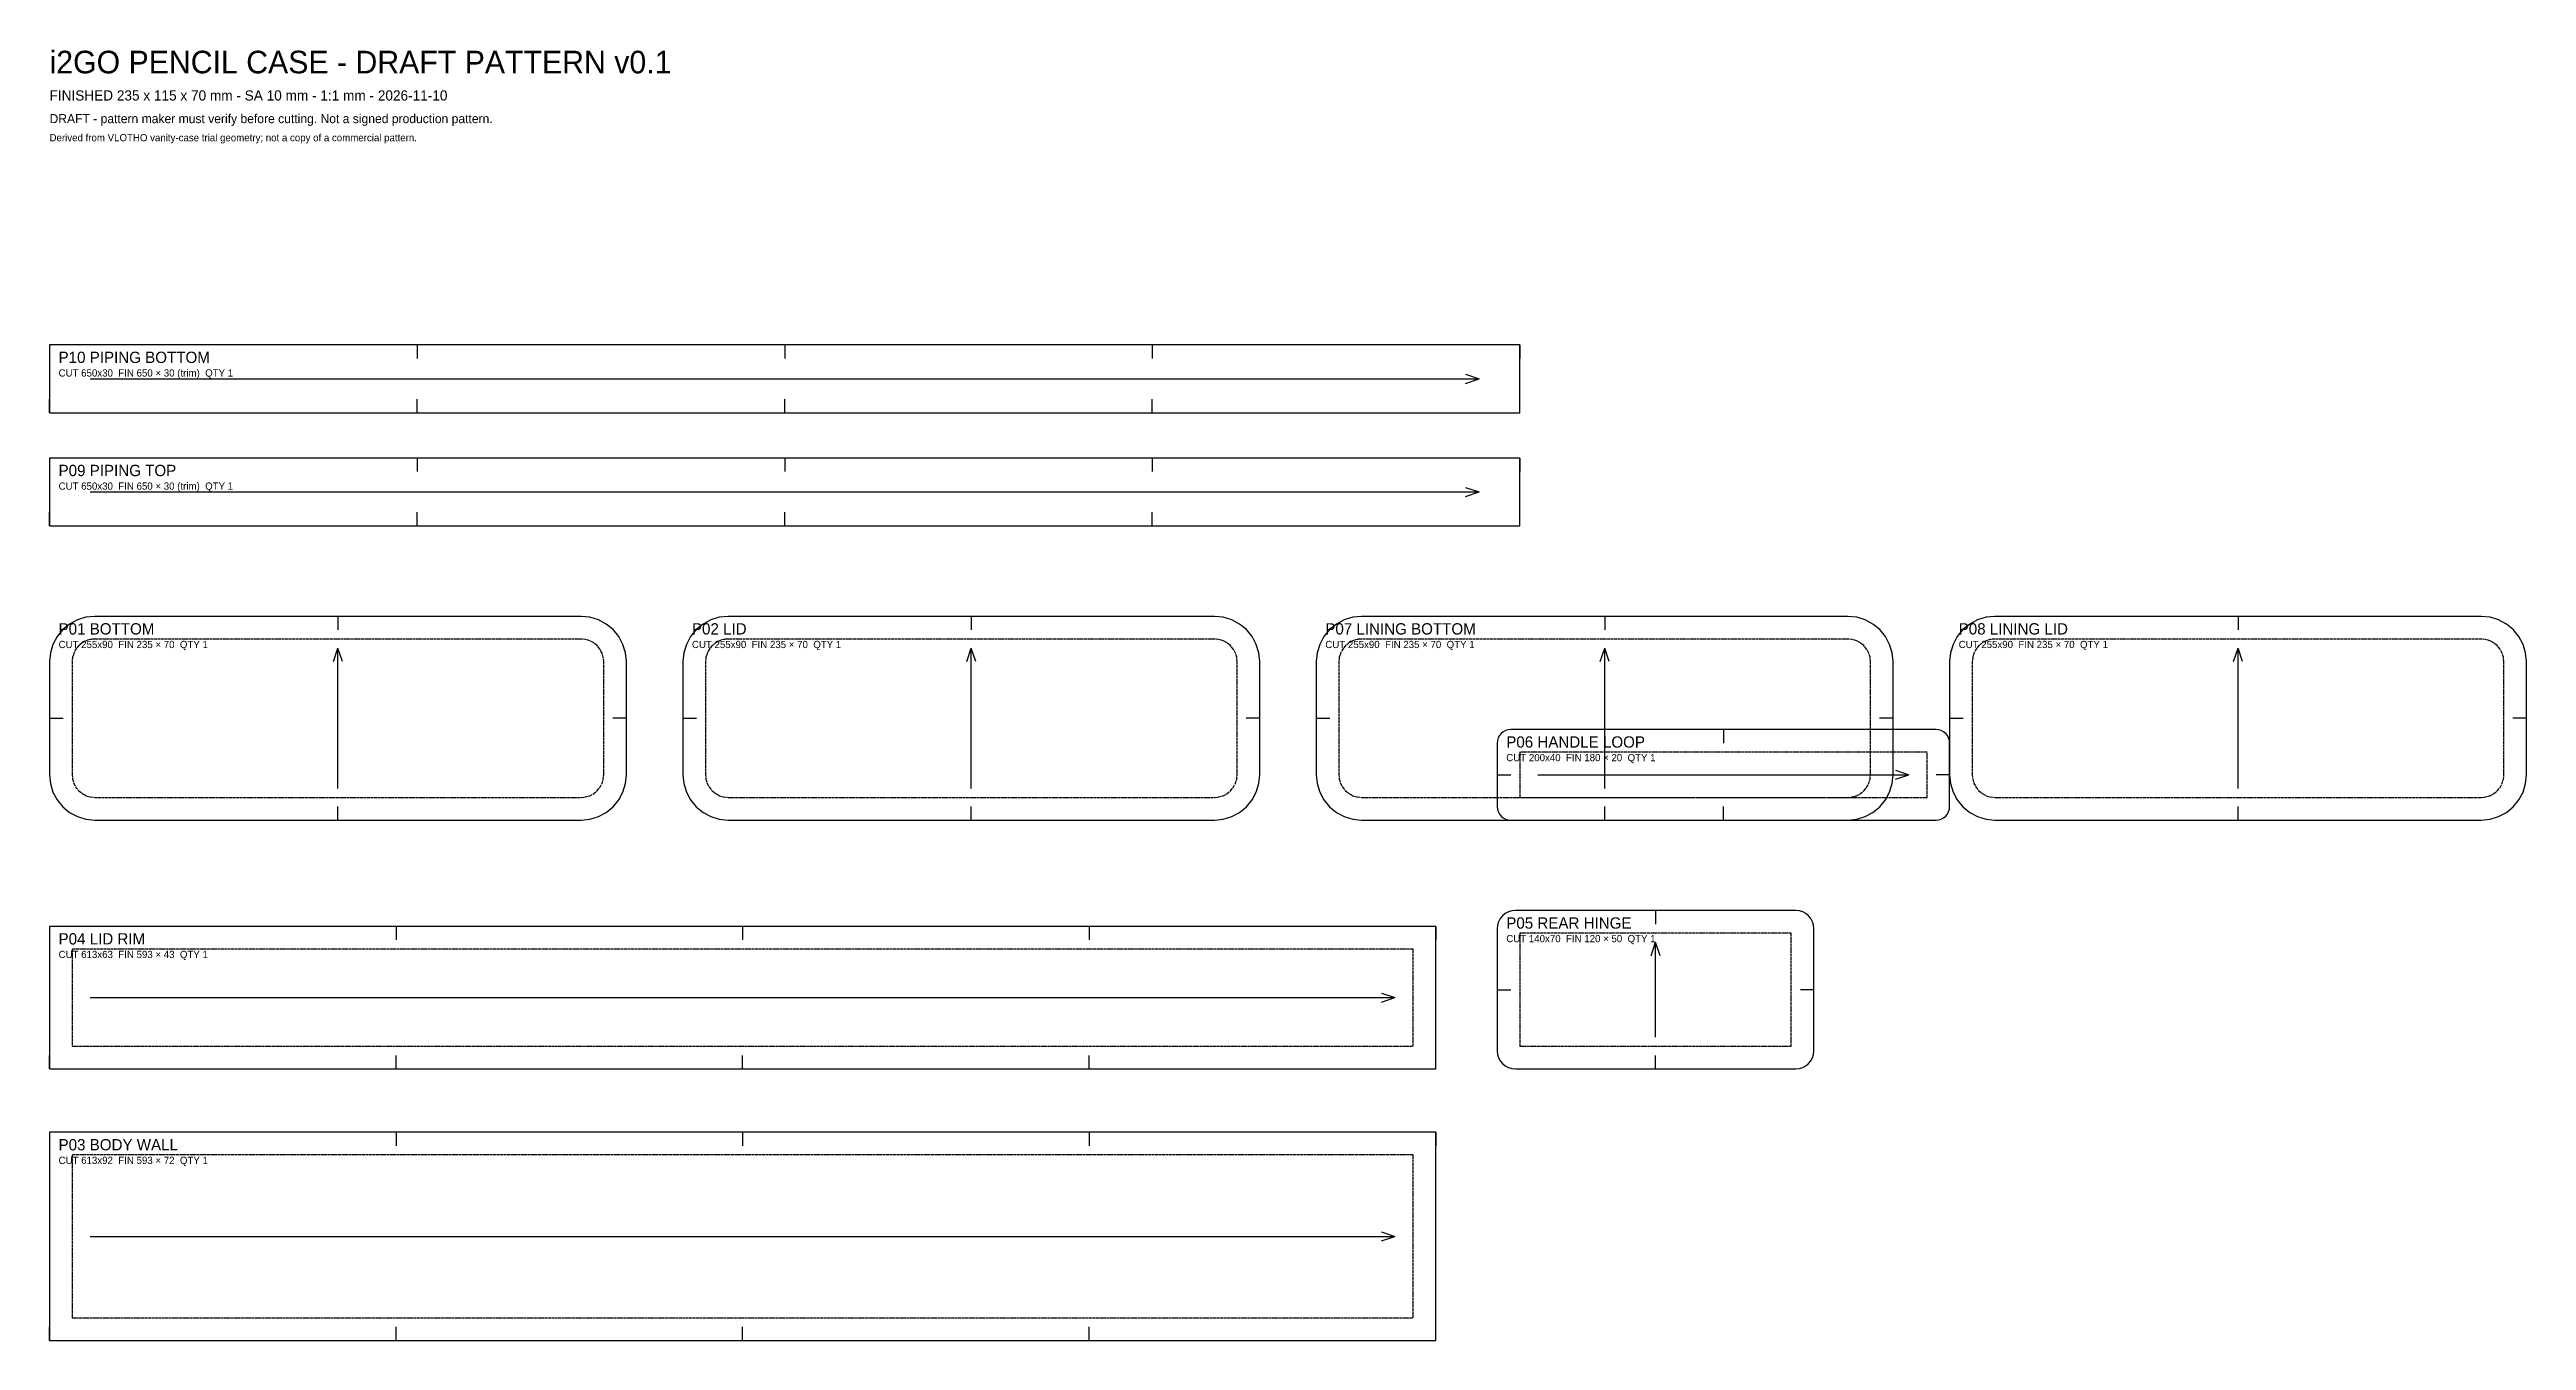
# Model space of a CAD drawing. Header units: millimetres. Extents: x 20 to 1115, y 30 to 601.
import ezdxf

# ---------------------------------------------------------------- set-up
doc = ezdxf.new("R2010")
doc.units = ezdxf.units.MM
doc.linetypes.add('DASHED', pattern=[1.524, 1.27, -0.254])
for name, color, linetype in [('CUT', 1, 'Continuous'), ('GRAIN', 6, 'Continuous'), ('NOTCH', 3, 'Continuous'), ('SEAM', 5, 'Continuous'), ('TEXT', 7, 'Continuous')]:
    doc.layers.add(name, color=color, linetype=linetype)

msp = doc.modelspace()

# ---------------------------------------------------------------- linework, layer by layer
at = {"layer": 'CUT'}
for points in [[(20, 440), (670, 440), (670, 470), (20, 470)], [(20, 390), (670, 390), (670, 420), (20, 420)], [(255, 260), (258.902, 260.384), (262.654, 261.522), (266.111, 263.371), (269.142, 265.858), (271.629, 268.889), (273.478, 272.346), (274.616, 276.098), (275, 280), (275, 330), (274.616, 333.902), (273.478, 337.654), (271.629, 341.111), (269.142, 344.142), (266.111, 346.629), (262.654, 348.478), (258.902, 349.616), (255, 350), (40, 350), (36.098, 349.616), (32.346, 348.478), (28.889, 346.629), (25.858, 344.142), (23.371, 341.111), (21.522, 337.654), (20.384, 333.902), (20, 330), (20, 280), (20.384, 276.098), (21.522, 272.346), (23.371, 268.889), (25.858, 265.858), (28.889, 263.371), (32.346, 261.522), (36.098, 260.384), (40, 260)], [(535, 260), (538.902, 260.384), (542.654, 261.522), (546.111, 263.371), (549.142, 265.858), (551.629, 268.889), (553.478, 272.346), (554.616, 276.098), (555, 280), (555, 330), (554.616, 333.902), (553.478, 337.654), (551.629, 341.111), (549.142, 344.142), (546.111, 346.629), (542.654, 348.478), (538.902, 349.616), (535, 350), (320, 350), (316.098, 349.616), (312.346, 348.478), (308.889, 346.629), (305.858, 344.142), (303.371, 341.111), (301.522, 337.654), (300.384, 333.902), (300, 330), (300, 280), (300.384, 276.098), (301.522, 272.346), (303.371, 268.889), (305.858, 265.858), (308.889, 263.371), (312.346, 261.522), (316.098, 260.384), (320, 260)], [(815, 260), (818.902, 260.384), (822.654, 261.522), (826.111, 263.371), (829.142, 265.858), (831.629, 268.889), (833.478, 272.346), (834.616, 276.098), (835, 280), (835, 330), (834.616, 333.902), (833.478, 337.654), (831.629, 341.111), (829.142, 344.142), (826.111, 346.629), (822.654, 348.478), (818.902, 349.616), (815, 350), (600, 350), (596.098, 349.616), (592.346, 348.478), (588.889, 346.629), (585.858, 344.142), (583.371, 341.111), (581.522, 337.654), (580.384, 333.902), (580, 330), (580, 280), (580.384, 276.098), (581.522, 272.346), (583.371, 268.889), (585.858, 265.858), (588.889, 263.371), (592.346, 261.522), (596.098, 260.384), (600, 260)], [(1095, 260), (1098.902, 260.384), (1102.654, 261.522), (1106.111, 263.371), (1109.142, 265.858), (1111.629, 268.889), (1113.478, 272.346), (1114.616, 276.098), (1115, 280), (1115, 330), (1114.616, 333.902), (1113.478, 337.654), (1111.629, 341.111), (1109.142, 344.142), (1106.111, 346.629), (1102.654, 348.478), (1098.902, 349.616), (1095, 350), (880, 350), (876.098, 349.616), (872.346, 348.478), (868.889, 346.629), (865.858, 344.142), (863.371, 341.111), (861.522, 337.654), (860.384, 333.902), (860, 330), (860, 280), (860.384, 276.098), (861.522, 272.346), (863.371, 268.889), (865.858, 265.858), (868.889, 263.371), (872.346, 261.522), (876.098, 260.384), (880, 260)], [(854, 260), (855.171, 260.115), (856.296, 260.457), (857.333, 261.011), (858.243, 261.757), (858.989, 262.667), (859.543, 263.704), (859.885, 264.829), (860, 266), (860, 294), (859.885, 295.171), (859.543, 296.296), (858.989, 297.333), (858.243, 298.243), (857.333, 298.989), (856.296, 299.543), (855.171, 299.885), (854, 300), (666, 300), (664.829, 299.885), (663.704, 299.543), (662.667, 298.989), (661.757, 298.243), (661.011, 297.333), (660.457, 296.296), (660.115, 295.171), (660, 294), (660, 266), (660.115, 264.829), (660.457, 263.704), (661.011, 262.667), (661.757, 261.757), (662.667, 261.011), (663.704, 260.457), (664.829, 260.115), (666, 260)], [(792, 150), (793.561, 150.154), (795.061, 150.609), (796.445, 151.348), (797.657, 152.343), (798.652, 153.555), (799.391, 154.939), (799.846, 156.439), (800, 158), (800, 212), (799.846, 213.561), (799.391, 215.061), (798.652, 216.445), (797.657, 217.657), (796.445, 218.652), (795.061, 219.391), (793.561, 219.846), (792, 220), (668, 220), (666.439, 219.846), (664.939, 219.391), (663.555, 218.652), (662.343, 217.657), (661.348, 216.445), (660.609, 215.061), (660.154, 213.561), (660, 212), (660, 158), (660.154, 156.439), (660.609, 154.939), (661.348, 153.555), (662.343, 152.343), (663.555, 151.348), (664.939, 150.609), (666.439, 150.154), (668, 150)], [(20, 150), (632.8, 150), (632.8, 213), (20, 213)], [(20, 30), (632.8, 30), (632.8, 122), (20, 122)]]:
    msp.add_lwpolyline(points, close=True, dxfattribs=at)
at = {"layer": 'GRAIN'}
for p, q in [((38, 455), (652, 455)), ((646, 457), (652, 455)), ((646, 453), (652, 455)), ((646, 407), (652, 405)), ((38, 405), (652, 405)), ((646, 403), (652, 405)), ((145.5, 330), (147.5, 336)), ((147.5, 274), (147.5, 336)), ((149.5, 330), (147.5, 336)), ((425.5, 330), (427.5, 336)), ((427.5, 274), (427.5, 336)), ((429.5, 330), (427.5, 336)), ((705.5, 330), (707.5, 336)), ((707.5, 274), (707.5, 336)), ((709.5, 330), (707.5, 336)), ((985.5, 330), (987.5, 336)), ((987.5, 274), (987.5, 336)), ((989.5, 330), (987.5, 336)), ((678, 280), (842, 280)), ((836, 282), (842, 280)), ((836, 278), (842, 280)), ((728, 200), (730, 206)), ((730, 164), (730, 206)), ((732, 200), (730, 206)), ((38, 181.5), (614.8, 181.5)), ((608.8, 183.5), (614.8, 181.5)), ((608.8, 179.5), (614.8, 181.5)), ((608.8, 78), (614.8, 76)), ((38, 76), (614.8, 76)), ((608.8, 74), (614.8, 76))]:
    msp.add_line(p, q, dxfattribs=at)
at = {"layer": 'NOTCH'}
for p, q in [((20, 470), (20, 464)), ((182.5, 470), (182.5, 464)), ((345, 470), (345, 464)), ((507.5, 470), (507.5, 464)), ((670, 470), (670, 464)), ((20, 440), (20, 446)), ((182.5, 440), (182.5, 446)), ((345, 440), (345, 446)), ((507.5, 440), (507.5, 446)), ((670, 440), (670, 446)), ((20, 420), (20, 414)), ((182.5, 420), (182.5, 414)), ((345, 420), (345, 414)), ((507.5, 420), (507.5, 414)), ((670, 420), (670, 414)), ((20, 390), (20, 396)), ((182.5, 390), (182.5, 396)), ((345, 390), (345, 396)), ((507.5, 390), (507.5, 396)), ((670, 390), (670, 396)), ((147.5, 350), (147.5, 344)), ((427.5, 350), (427.5, 344)), ((707.5, 350), (707.5, 344)), ((987.5, 350), (987.5, 344)), ((20, 305), (26, 305)), ((275, 305), (269, 305)), ((300, 305), (306, 305)), ((555, 305), (549, 305)), ((580, 305), (586, 305)), ((760, 300), (760, 294)), ((835, 305), (829, 305)), ((860, 305), (866, 305)), ((1115, 305), (1109, 305)), ((660, 280), (666, 280)), ((860, 280), (854, 280)), ((147.5, 260), (147.5, 266)), ((427.5, 260), (427.5, 266)), ((707.5, 260), (707.5, 266)), ((760, 260), (760, 266)), ((987.5, 260), (987.5, 266)), ((730, 220), (730, 214)), ((20, 213), (20, 207)), ((173.2, 213), (173.2, 207)), ((326.4, 213), (326.4, 207)), ((479.6, 213), (479.6, 207)), ((632.8, 213), (632.8, 207)), ((660, 185), (666, 185)), ((800, 185), (794, 185)), ((20, 150), (20, 156)), ((173.2, 150), (173.2, 156)), ((326.4, 150), (326.4, 156)), ((479.6, 150), (479.6, 156)), ((632.8, 150), (632.8, 156)), ((730, 150), (730, 156)), ((20, 122), (20, 116)), ((173.2, 122), (173.2, 116)), ((326.4, 122), (326.4, 116)), ((479.6, 122), (479.6, 116)), ((632.8, 122), (632.8, 116)), ((20, 30), (20, 36)), ((173.2, 30), (173.2, 36)), ((326.4, 30), (326.4, 36)), ((479.6, 30), (479.6, 36)), ((632.8, 30), (632.8, 36))]:
    msp.add_line(p, q, dxfattribs=at)
at = {"layer": 'SEAM', "linetype": 'DASHED'}
for points in [[(255, 270), (256.951, 270.192), (258.827, 270.761), (260.556, 271.685), (262.071, 272.929), (263.315, 274.444), (264.239, 276.173), (264.808, 278.049), (265, 280), (265, 330), (264.808, 331.951), (264.239, 333.827), (263.315, 335.556), (262.071, 337.071), (260.556, 338.315), (258.827, 339.239), (256.951, 339.808), (255, 340), (40, 340), (38.049, 339.808), (36.173, 339.239), (34.444, 338.315), (32.929, 337.071), (31.685, 335.556), (30.761, 333.827), (30.192, 331.951), (30, 330), (30, 280), (30.192, 278.049), (30.761, 276.173), (31.685, 274.444), (32.929, 272.929), (34.444, 271.685), (36.173, 270.761), (38.049, 270.192), (40, 270)], [(535, 270), (536.951, 270.192), (538.827, 270.761), (540.556, 271.685), (542.071, 272.929), (543.315, 274.444), (544.239, 276.173), (544.808, 278.049), (545, 280), (545, 330), (544.808, 331.951), (544.239, 333.827), (543.315, 335.556), (542.071, 337.071), (540.556, 338.315), (538.827, 339.239), (536.951, 339.808), (535, 340), (320, 340), (318.049, 339.808), (316.173, 339.239), (314.444, 338.315), (312.929, 337.071), (311.685, 335.556), (310.761, 333.827), (310.192, 331.951), (310, 330), (310, 280), (310.192, 278.049), (310.761, 276.173), (311.685, 274.444), (312.929, 272.929), (314.444, 271.685), (316.173, 270.761), (318.049, 270.192), (320, 270)], [(815, 270), (816.951, 270.192), (818.827, 270.761), (820.556, 271.685), (822.071, 272.929), (823.315, 274.444), (824.239, 276.173), (824.808, 278.049), (825, 280), (825, 330), (824.808, 331.951), (824.239, 333.827), (823.315, 335.556), (822.071, 337.071), (820.556, 338.315), (818.827, 339.239), (816.951, 339.808), (815, 340), (600, 340), (598.049, 339.808), (596.173, 339.239), (594.444, 338.315), (592.929, 337.071), (591.685, 335.556), (590.761, 333.827), (590.192, 331.951), (590, 330), (590, 280), (590.192, 278.049), (590.761, 276.173), (591.685, 274.444), (592.929, 272.929), (594.444, 271.685), (596.173, 270.761), (598.049, 270.192), (600, 270)], [(1095, 270), (1096.951, 270.192), (1098.827, 270.761), (1100.556, 271.685), (1102.071, 272.929), (1103.315, 274.444), (1104.239, 276.173), (1104.808, 278.049), (1105, 280), (1105, 330), (1104.808, 331.951), (1104.239, 333.827), (1103.315, 335.556), (1102.071, 337.071), (1100.556, 338.315), (1098.827, 339.239), (1096.951, 339.808), (1095, 340), (880, 340), (878.049, 339.808), (876.173, 339.239), (874.444, 338.315), (872.929, 337.071), (871.685, 335.556), (870.761, 333.827), (870.192, 331.951), (870, 330), (870, 280), (870.192, 278.049), (870.761, 276.173), (871.685, 274.444), (872.929, 272.929), (874.444, 271.685), (876.173, 270.761), (878.049, 270.192), (880, 270)], [(850, 270), (850, 270), (850, 270), (850, 270), (850, 270), (850, 270), (850, 270), (850, 270), (850, 270), (850, 290), (850, 290), (850, 290), (850, 290), (850, 290), (850, 290), (850, 290), (850, 290), (850, 290), (670, 290), (670, 290), (670, 290), (670, 290), (670, 290), (670, 290), (670, 290), (670, 290), (670, 290), (670, 270), (670, 270), (670, 270), (670, 270), (670, 270), (670, 270), (670, 270), (670, 270), (670, 270)], [(790, 160), (790, 160), (790, 160), (790, 160), (790, 160), (790, 160), (790, 160), (790, 160), (790, 160), (790, 210), (790, 210), (790, 210), (790, 210), (790, 210), (790, 210), (790, 210), (790, 210), (790, 210), (670, 210), (670, 210), (670, 210), (670, 210), (670, 210), (670, 210), (670, 210), (670, 210), (670, 210), (670, 160), (670, 160), (670, 160), (670, 160), (670, 160), (670, 160), (670, 160), (670, 160), (670, 160)], [(30, 160), (622.8, 160), (622.8, 203), (30, 203)], [(30, 40), (622.8, 40), (622.8, 112), (30, 112)]]:
    msp.add_lwpolyline(points, close=True, dxfattribs=at)

# ---------------------------------------------------------------- texts
at = {"layer": 'TEXT'}
for s, height, p in [('i2GO PENCIL CASE - DRAFT PATTERN v0.1', 10, (20, 590)), ('FINISHED 235 x 115 x 70 mm - SA 10 mm - 1:1 mm - 2026-11-10', 4.5, (20, 578)), ('DRAFT - pattern maker must verify before cutting. Not a signed production pattern.', 4, (20, 568)), ('Derived from VLOTHO vanity-case trial geometry; not a copy of a commercial pattern.', 3.2, (20, 560)), ('P10 PIPING BOTTOM', 5, (24, 462)), ('CUT 650x30  FIN 650 × 30 (trim)  QTY 1', 3.2, (24, 456)), ('P09 PIPING TOP', 5, (24, 412)), ('CUT 650x30  FIN 650 × 30 (trim)  QTY 1', 3.2, (24, 406)), ('P01 BOTTOM', 5, (24, 342)), ('P02 LID', 5, (304, 342)), ('P07 LINING BOTTOM', 5, (584, 342)), ('P08 LINING LID', 5, (864, 342)), ('CUT 255x90  FIN 235 × 70  QTY 1', 3.2, (24, 336)), ('CUT 255x90  FIN 235 × 70  QTY 1', 3.2, (304, 336)), ('CUT 255x90  FIN 235 × 70  QTY 1', 3.2, (584, 336)), ('CUT 255x90  FIN 235 × 70  QTY 1', 3.2, (864, 336)), ('P06 HANDLE LOOP', 5, (664, 292)), ('CUT 200x40  FIN 180 × 20  QTY 1', 3.2, (664, 286)), ('P04 LID RIM', 5, (24, 205)), ('CUT 140x70  FIN 120 × 50  QTY 1', 3.2, (664, 206)), ('P05 REAR HINGE', 5, (664, 212)), ('CUT 613x63  FIN 593 × 43  QTY 1', 3.2, (24, 199)), ('CUT 613x92  FIN 593 × 72  QTY 1', 3.2, (24, 108)), ('P03 BODY WALL', 5, (24, 114))]:
    msp.add_text(s, height=height, dxfattribs=at).set_placement(p)

doc.saveas('drawing.dxf')
